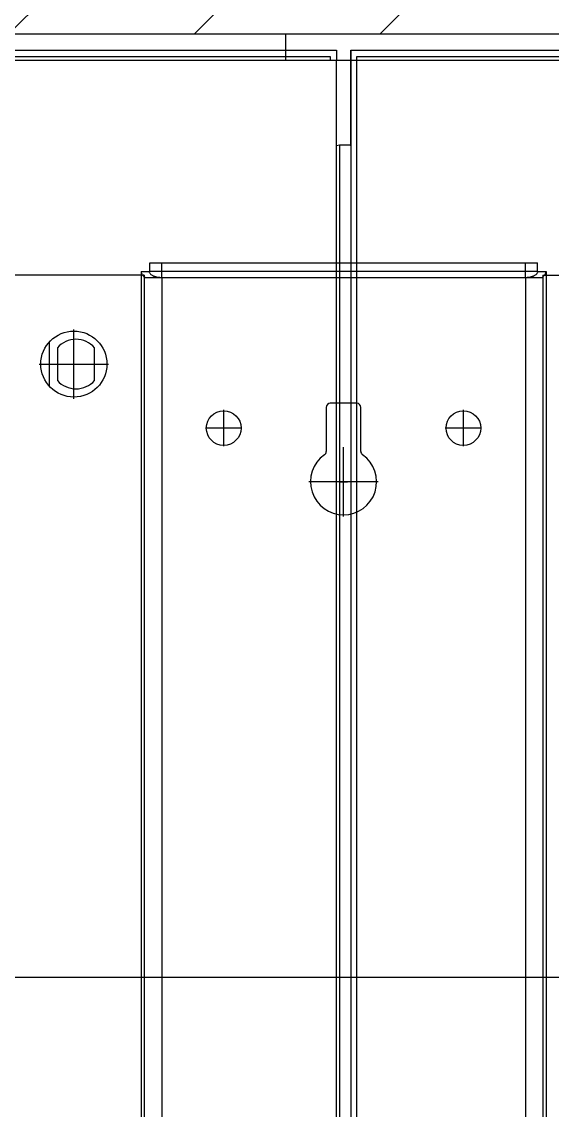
# Model space of a CAD drawing. Header units: millimetres. Extents: x 37984 to 70752, y 14140 to 37584.
# Drawn here: x 46245.1 to 46373.5, y 20507.2 to 20770.8 of the extents above; entities that cross this region are included whole.
import ezdxf

# ---------------------------------------------------------------- set-up
doc = ezdxf.new("R2010")
doc.units = ezdxf.units.MM
doc.set_wipeout_variables(frame=1)
doc.layers.add('! NO PLOT !', color=7, linetype='Continuous', true_color=0xff75dd, plot=False)
doc.layers.add('000-PI-Oprema', color=30, linetype='Continuous', lineweight=5)
doc.layers.add('000-PI-ORMAR', color=2, linetype='Continuous')
doc.layers.add('002-PI-Kabelska kanalica', color=150, linetype='Continuous')

# ---------------------------------------------------------------- blocks, each defined once
blk = doc.blocks.new('8606.000_back')
at = {"layer": '000-PI-ORMAR'}
for p, q in [((48181.52, 38582.57), (48157.52, 38582.57)), ((48157.52, 38582.57), (48157.52, 38579.67)), ((48181.52, 38579.67), (48181.52, 38582.57)), ((47618.27, 38579.67), (48185.77, 38579.67)), ((48185.77, 38573.17), (48185.77, 38579.67)), ((47618.27, 38575.67), (48185.77, 38575.67)), ((48185.77, 38575.67), (48198.02, 38575.67)), ((48198.02, 38575.67), (48198.02, 38573.17)), ((48198.03, 38573.17), (47606.03, 38573.17)), ((47618.27, 38574.17), (48185.77, 38574.17)), ((48185.77, 38574.17), (48196.52, 38574.17)), ((48196.52, 38574.17), (48196.52, 38573.17)), ((48198.03, 36588.67), (48198.03, 38573.17)), ((48198.8, 38552.67), (48198.03, 38552.53)), ((48201.52, 38552.67), (48198.8, 38552.67)), ((48198.8, 38552.67), (48198.8, 36601.67)), ((48201.52, 38552.67), (48201.52, 36601.67))]:
    blk.add_line(p, q, dxfattribs=at)
blk = doc.blocks.new('8606.000_montažna')
at = {"layer": '! NO PLOT !'}
for p, q in [((51182.39, 38449.42), (51182.39, 36559.42)), ((51165.39, 38419.52), (51165.39, 38436.32)), ((51159.39, 38433.21), (51159.39, 38422.63)), ((51161.39, 38431.89), (51161.39, 38423.95)), ((51170.39, 38423.95), (51170.39, 38431.89)), ((51156.99, 38427.92), (51173.79, 38427.92))]:
    blk.add_line(p, q, dxfattribs=at)
blk.add_circle((51165.39, 38427.92), 8, dxfattribs=at)
for start, end in [(41.4096, 138.5904), (221.4096, 318.5904)]:
    blk.add_arc((51165.89, 38427.92), 6, start, end, dxfattribs=at)
at = {"layer": '000-PI-ORMAR'}
blk.add_line((51182.39, 38449.42), (51138.39, 38449.42), dxfattribs=at)
blk = doc.blocks.new('poveznica montaznih ploca 2100mm')
at = {"layer": '! NO PLOT !'}
for p, q in [((59474.64, 55744.27), (59568.44, 55744.27)), ((59474.64, 55742.27), (59474.64, 55744.27)), ((59477.54, 55740.77), (59477.54, 55744.27)), ((59565.54, 55740.77), (59565.54, 55744.27)), ((59568.44, 55742.27), (59568.44, 55744.27)), ((59472.54, 55742.17), (59474.54, 55742.17)), ((59472.54, 55742.17), (59472.54, 53847.74)), ((59474.64, 55742.27), (59477.54, 55742.27)), ((59477.54, 55742.27), (59565.54, 55742.27)), ((59565.54, 55742.27), (59568.44, 55742.27)), ((59568.54, 55742.17), (59570.54, 55742.17)), ((59570.54, 55742.17), (59570.54, 53847.74)), ((59473.54, 55740.77), (59477.54, 55740.77)), ((59477.54, 55740.77), (59565.54, 55740.77)), ((59477.54, 55740.77), (59477.54, 53837.74)), ((59565.54, 55740.77), (59569.54, 55740.77)), ((59565.54, 55740.77), (59565.54, 53837.74)), ((59524.74, 55710.27), (59518.34, 55710.27)), ((59492.54, 55699.86), (59492.54, 55708.68)), ((59517.34, 55709.27), (59517.34, 55698.61)), ((59525.74, 55698.61), (59525.74, 55709.27)), ((59550.54, 55699.86), (59550.54, 55708.68)), ((59496.95, 55704.27), (59488.13, 55704.27)), ((59554.95, 55704.27), (59546.13, 55704.27)), ((59521.54, 55682.87), (59521.54, 55699.67)), ((59529.94, 55691.27), (59513.14, 55691.27))]:
    blk.add_line(p, q, dxfattribs=at)
at = {"layer": '! NO PLOT !', "ltscale": 0.25}
blk.add_line((59520.58, 55691.27), (59522.49, 55691.27), dxfattribs=at)
at = {"layer": '! NO PLOT !'}
for points in [[(59472.54, 55742.17), (59472.56, 55741.96), (59472.61, 55741.76), (59472.71, 55741.56), (59472.84, 55741.37), (59473, 55741.18), (59473.21, 55741), (59473.44, 55740.83), (59473.54, 55740.77)], [(59474.54, 55742.17), (59474.55, 55742.04), (59474.58, 55741.92), (59474.64, 55741.8), (59474.72, 55741.69), (59474.82, 55741.57), (59474.94, 55741.47), (59475.08, 55741.36), (59475.24, 55741.27), (59475.41, 55741.18), (59475.61, 55741.09), (59475.82, 55741.02), (59476.04, 55740.95), (59476.27, 55740.9), (59476.51, 55740.85), (59476.76, 55740.81), (59477.02, 55740.79), (59477.27, 55740.77), (59477.54, 55740.77)], [(59565.54, 55740.77), (59565.8, 55740.77), (59566.06, 55740.79), (59566.31, 55740.81), (59566.56, 55740.85), (59566.8, 55740.9), (59567.04, 55740.95), (59567.26, 55741.02), (59567.46, 55741.09), (59567.66, 55741.18), (59567.83, 55741.27), (59567.99, 55741.36), (59568.13, 55741.47), (59568.25, 55741.57), (59568.36, 55741.69), (59568.43, 55741.8), (59568.49, 55741.92), (59568.52, 55742.04), (59568.54, 55742.17)], [(59569.54, 55740.77), (59569.78, 55740.93), (59570, 55741.11), (59570.18, 55741.3), (59570.32, 55741.49), (59570.43, 55741.69), (59570.5, 55741.89), (59570.53, 55742.09), (59570.54, 55742.17)]]:
    blk.add_lwpolyline(points, dxfattribs=at)
for centre in [(59492.54, 55704.27), (59550.54, 55704.27)]:
    blk.add_circle(centre, 4.2, dxfattribs=at)
for centre, radius, start, end in [((59518.34, 55709.27), 1, 90, 180), ((59524.74, 55709.27), 1, 0, 90), ((59521.54, 55691.27), 8, 125.2944, 54.7056), ((59516.34, 55698.61), 1, 305.2944, 0), ((59526.74, 55698.61), 1, 180, 234.7056)]:
    blk.add_arc(centre, radius, start, end, dxfattribs=at)
blk = doc.blocks.new('*U991')
at = {"layer": '002-PI-Kabelska kanalica'}
blk.add_line((-20, -100), (-20, 1785), dxfattribs=at)
blk = doc.blocks.new('*U685')
at = {"layer": '002-PI-Kabelska kanalica'}
blk.add_line((-20, -100), (-20, 794), dxfattribs=at)

msp = doc.modelspace()

# ---------------------------------------------------------------- linework, layer by layer
at = {"layer": '! NO PLOT !'}
msp.add_line((46324.73, 20761.404), (46324.73, 18776.904), dxfattribs=at)
at = {"layer": '000-PI-ORMAR'}
for p, q in [((46324.718, 20740.766), (46324.718, 20763.904)), ((46324.718, 20763.904), (46336.968, 20763.904)), ((46324.718, 20763.904), (46324.718, 20761.404)), ((46336.968, 20763.904), (46704.468, 20763.904)), ((46692.983, 20761.404), (45759.983, 20761.404)), ((46716.73, 20761.404), (46324.73, 20761.404)), ((46326.218, 20761.404), (46326.218, 20762.404)), ((46326.218, 20762.404), (46336.968, 20762.404)), ((46336.968, 20762.404), (46704.468, 20762.404)), ((46371.218, 20709.404), (46670.218, 20709.404)), ((46371.218, 20709.404), (46371.218, 18819.404))]:
    msp.add_line(p, q, dxfattribs=at)
at = {"layer": '000-PI-ORMAR', "ltscale": 0.25}
for p, q in [((46326.218, 18776.904), (46326.218, 20761.404)), ((46274.718, 20709.404), (46274.718, 18819.404))]:
    msp.add_line(p, q, dxfattribs=at)

# ---------------------------------------------------------------- block references
at = {"layer": '! NO PLOT !'}
msp.add_blockref('poveznica montaznih ploca 2100mm', (-13198.581, -35031.862), dxfattribs=at)
at = {"rotation": 270}
for name, p in [('*U991', (44884.757, 20519.404)), ('*U685', (45876.091, 20519.404))]:
    msp.add_blockref(name, p, dxfattribs=at)
at = {"layer": '000-PI-Oprema'}
msp.add_blockref('8606.000_montažna', (-4907.677, -17740.014), dxfattribs=at)
at = {"layer": '000-PI-ORMAR'}
msp.add_blockref('8606.000_back', (-1876.799, -17811.766), dxfattribs=at)

# ---------------------------------------------------------------- next in the draw order: wipeouts: each hides what was drawn before it
msp.add_wipeout([(45731.231, 21054.904), (46723.231, 21054.904), (46723.231, 20767.904), (45731.231, 20767.904)]).dxf.layer = '000-PI-ORMAR'

# ---------------------------------------------------------------- next in the draw order: hatches: boundary and pattern name
at = {"layer": '000-PI-Oprema', "ltscale": 0.25, "transparency": 33554508}
h = msp.add_hatch(dxfattribs=at)
h.set_pattern_fill('ANSI31', color=256, scale=10)
h.set_pattern_definition([(45, (179.13, -20670.128), (-22.45064, 22.45064), [])])
h.paths.add_polyline_path([(46723.231, 21054.904), (45731.231, 21054.904), (45731.231, 20767.904), (46723.231, 20767.904)])

# ---------------------------------------------------------------- next in the draw order: linework, layer by layer
at = {"layer": '000-PI-ORMAR'}
msp.add_line((45731.231, 20767.904), (46723.231, 20767.904), dxfattribs=at)

doc.saveas('drawing.dxf')
